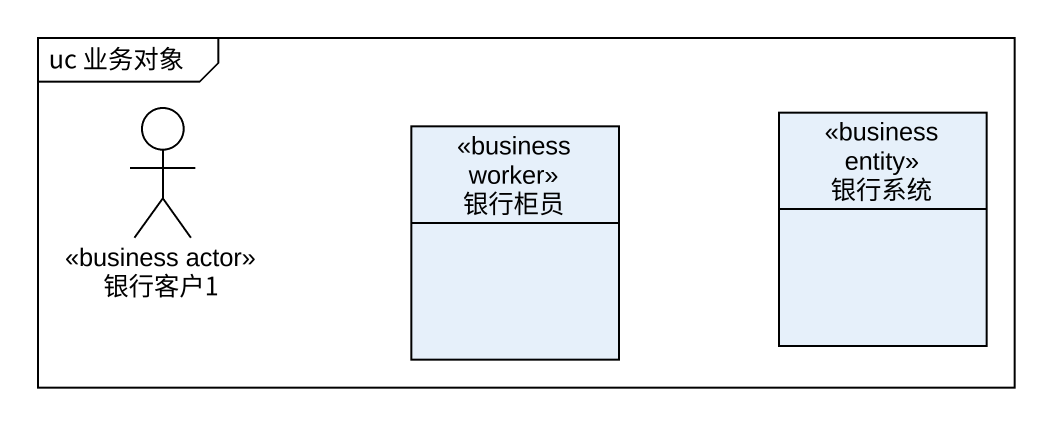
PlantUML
@startuml
mainframe uc 业务对象
allowmixing
hide circle
hide empty members
actor 银行客户1 <<business actor>>
class 银行系统 <<business entity>>
class 银行柜员 <<business worker>>
@enduml
